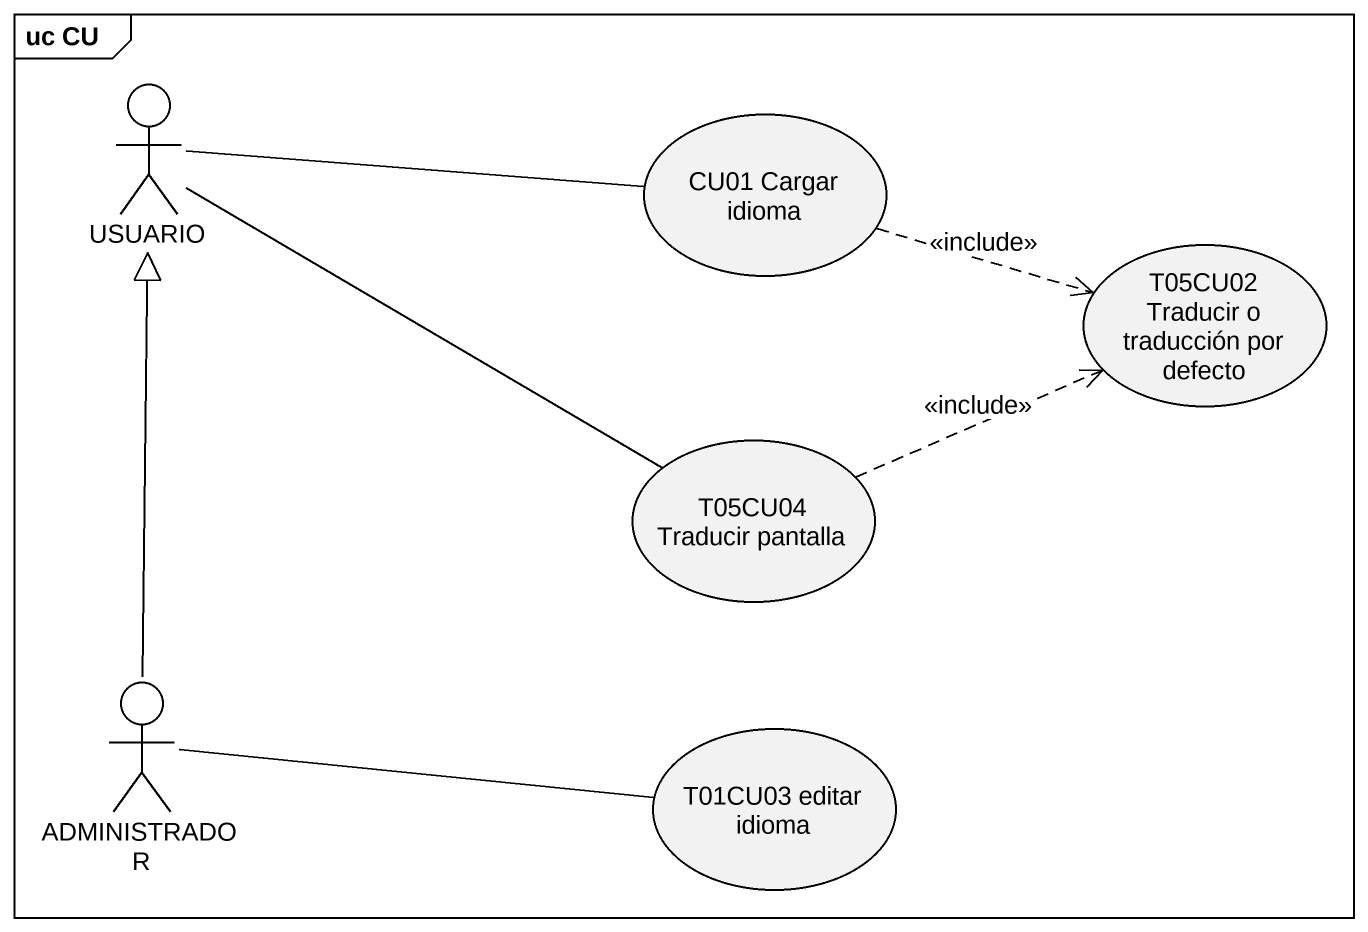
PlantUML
@startuml
mainframe uc CU
actor USUARIO
usecase "CU01 Cargar idioma" as CU01_Cargar_idioma
usecase "T05CU02 Traducir o traducción por defecto" as T05CU02_Traducir_o
usecase "T05CU04 Traducir pantalla" as T05CU04_Traducir_pantalla
actor ADMINISTRADOR
usecase "T01CU03 editar idioma" as T01CU03_editar_idioma
USUARIO -right- CU01_Cargar_idioma
USUARIO -right- T05CU04_Traducir_pantalla
CU01_Cargar_idioma .right.> T05CU02_Traducir_o : <<include>>
T05CU04_Traducir_pantalla .right.> T05CU02_Traducir_o : <<include>>
ADMINISTRADOR -up-|> USUARIO
ADMINISTRADOR -right- T01CU03_editar_idioma
@enduml
